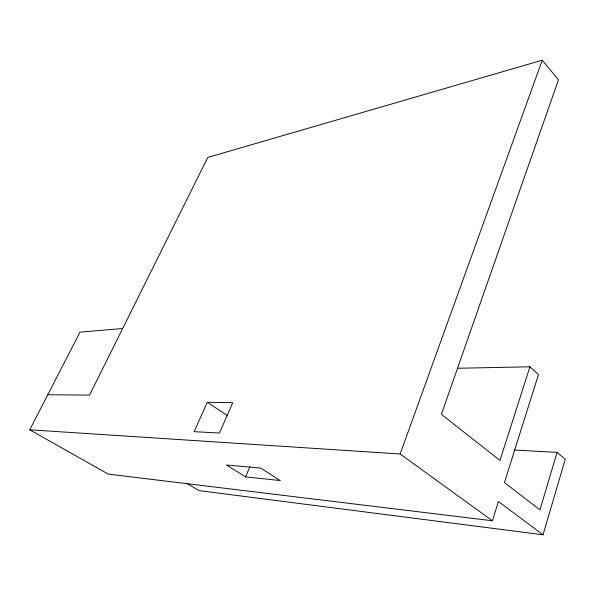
<?xml version="1.0" encoding="UTF-8"?>
<svg xmlns="http://www.w3.org/2000/svg" width="595" height="595" viewBox="0 0 595 595"><rect width="100%" height="100%" fill="white"/><g stroke="black" fill="none" stroke-linecap="round" stroke-linejoin="round"><path stroke-width="0.89" d="M187.299 483.653L199.132 490.63L543.042 534.793L565.25 459.236L557.076 452.379L514.437 450.036M557.076 452.379L539.94 509.856L504.434 482.567L538.505 374.53L529.929 366.81L457.481 368.268M122.674 328.507L80.005 332.144L29.75 429.798L108.283 474.111L492.392 520.766L498.454 501.526L543.042 534.793M529.929 366.81L499.986 460.396L441.408 414.351L558.445 79.834L542.253 60.207L207.759 157.444L89.555 395.102L47.786 394.745M29.75 429.798L400.145 454L542.253 60.207M245.594 476.9L280.267 480.537L260.774 468.153L226.383 464.97L245.594 476.9L249.893 466.644M207.291 402.287L194.141 431.665L219.473 433.034L232.727 402.703L207.291 402.287L227.253 415.436M400.145 454L492.392 520.766"/></g></svg>
